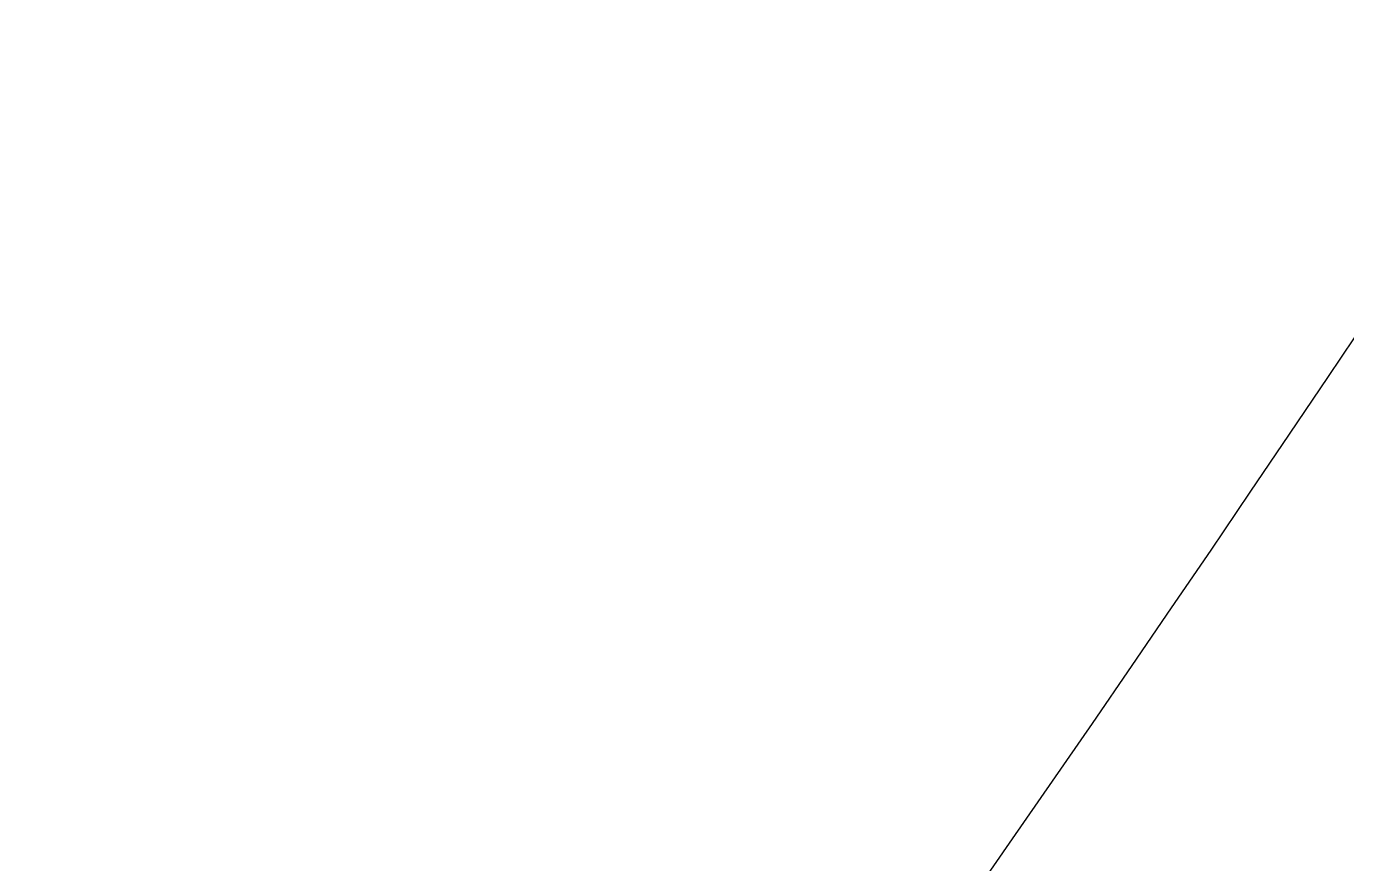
# Model space of a CAD drawing. Header units: millimetres. Extents: x 0 to 16408, y 0 to 11536.
# Drawn here: x 11481.50423 to 11481.55107, y 4792.64356 to 4792.67328 of the extents above; entities that cross this region are included whole.
import ezdxf

# ---------------------------------------------------------------- set-up
doc = ezdxf.new("R2010")
doc.units = ezdxf.units.MM
doc.header["$MEASUREMENT"] = 0
doc.linetypes.add('HIDDEN', pattern=[9.525, 6.35, -3.175])
doc.layers.get('0').update_dxf_attribs({"lineweight": 25})
doc.layers.add('DIM', color=3, linetype='Continuous', lineweight=9)
doc.layers.add('H', color=2, linetype='HIDDEN', lineweight=15)

msp = doc.modelspace()

# ---------------------------------------------------------------- hatches: boundary and pattern name
at = {"layer": 'DIM'}
h = msp.add_hatch(dxfattribs=at)
h.set_pattern_fill('ANSI31', color=256, scale=350, style=0)
h.set_pattern_definition([(45, (-19163.366, -2190.005), (-30.93592, 30.93592), [])])
h.paths.add_polyline_path([(11169.330699, 5386.06643), (11169.330699, 3313.06643), (10738.546316, 3313.06643), (10738.546316, 5100.001242), (10069.330699, 5100.001242), (10069.330699, 6563.06643), (14009.330699, 6563.06643), (14009.330699, 5100.001242), (13340.115081, 5100.001242), (13340.115081, 3313.06643), (12909.330699, 3313.06643), (12909.330699, 5386.06643)])
edge = h.paths.add_edge_path(flags=16)
edge.add_line((12909.330699, 3336.06643), (12909.330699, 3313.06643))
edge.add_line((11169.330699, 3336.06643), (11169.330699, 3313.06643))
at = {"layer": 'H', "ltscale": 5}
h = msp.add_hatch(dxfattribs=at)
h.set_pattern_fill('ANSI31', color=256, scale=500, style=0)
h.set_pattern_definition([(45, (5319.3, 20778.49), (-44.19417, 44.19417), [])])
edge = h.paths.add_edge_path(flags=16)
edge.add_line((14059.330699, 6563.06643), (14009.330699, 6563.06643))
edge.add_line((14059.330699, 6563.06643), (14009.330699, 6563.06643))
edge = h.paths.add_edge_path()
edge.add_line((14059.330699, 6563.06643), (14009.330699, 6563.06643))
edge.add_line((14059.330699, 6563.06643), (14009.330699, 6563.06643))
edge.add_line((10069.330699, 3313.06643), (10069.330699, 6563.06643))
edge.add_line((10019.330699, 3263.06643), (10019.330699, 6563.06643))
edge.add_line((10069.330699, 3313.06643), (14009.330699, 3313.06643))
edge.add_line((10019.330699, 3263.06643), (14059.330699, 3263.06643))
edge.add_line((14059.330699, 6563.06643), (14009.330699, 6563.06643))
edge.add_line((14009.330699, 5313.06643), (14009.330699, 5323.06643))
edge.add_line((14009.330699, 3313.06643), (14009.330699, 6563.06643))
edge.add_line((14059.330699, 3263.06643), (14059.330699, 6563.06643))

# ---------------------------------------------------------------- linework, layer by layer
msp.add_open_spline([(11481.773808, 4793.215563), (11481.73984, 4793.014094), (11481.663313, 4792.825509), (11481.543446, 4792.65059)], degree=3)
msp.add_open_spline([(11481.543446, 4792.65059), (11481.42358, 4792.475281), (11481.251004, 4792.329255), (11481.025327, 4792.211731), (11480.79965, 4792.094207), (11480.495104, 4792.03525), (11480.111297, 4792.03525), (11479.895382, 4792.03525), (11479.686884, 4792.065314), (11479.485415, 4792.125052)], degree=3, knots=[1, 1, 1, 1, 2, 2, 2, 3, 3, 3, 4, 4, 4, 4])

doc.saveas('drawing.dxf')
